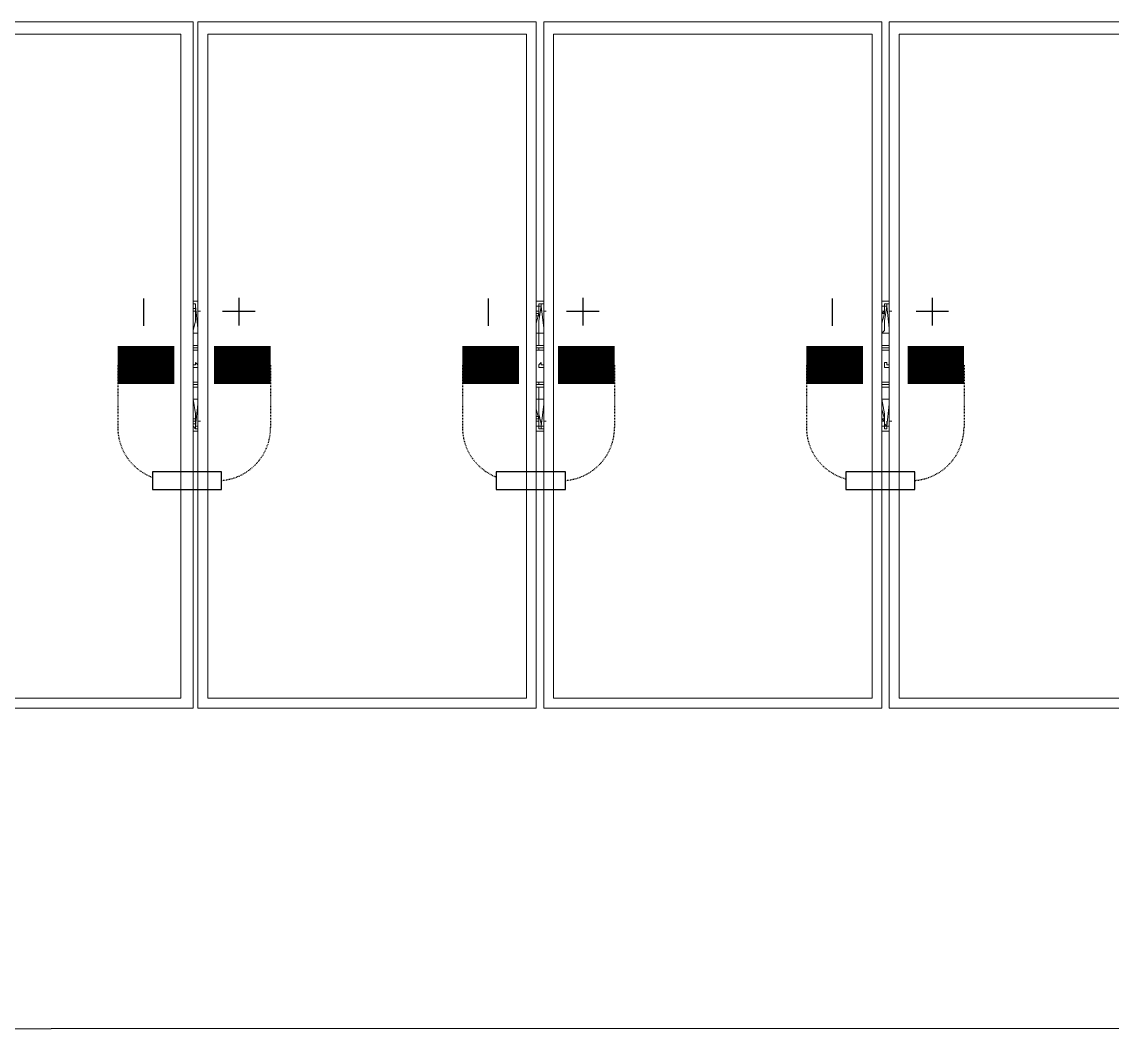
# Model space of a CAD drawing. Header units: feet. Extents: x -12372 to 90117, y -14865 to 4121.
# Drawn here: x 639.4 to 783.2, y 1278.3 to 1411.2 of the extents above; entities that cross this region are included whole.
import ezdxf
from ezdxf.lldxf.tags import DXFTag

# ---------------------------------------------------------------- set-up
doc = ezdxf.new("R2010")
doc.units = ezdxf.units.FT
doc.header["$MEASUREMENT"] = 0
doc.linetypes.add('HIDDEN', pattern=[0.375, 0.25, -0.125])
for name, color, linetype in [('E-DC HARNESS-POS', 10, 'DC HARNESS CABLE'), ('E-HARN-COMP', 8, 'Continuous'), ('E-TRNK-CABL-NEG', 6, 'HIDDEN'), ('E-TRUNK-CABLE-POS', 6, 'HIDDEN'), ('Polarity-Text', 7, 'Continuous')]:
    doc.layers.add(name, color=color, linetype=linetype)
doc.styles.get("Standard").update_dxf_attribs({"font": 'arial.ttf'})
tags = doc.linetypes.add('DC HARNESS CABLE', pattern='A,0.5,-0.2,["DH",Standard,S=0.1,R=0,X=-0.1,Y=-0.05],-0.2', length=0.9).pattern_tags.tags
tags[6] = DXFTag(74, 10)

# ---------------------------------------------------------------- blocks, each defined once
blk = doc.blocks.new('A$Cc93f9aa1')
at = {"lineweight": 5}
for points in [[(2.66489, 0.46665), (2.43323, 0.46665), (2.43323, 0), (2.66489, 0)], [(2.89822, 0.46665), (2.66822, 0.46665), (2.66822, 0), (2.89822, 0)], [(2.90322, 0), (3.13321, 0), (3.13321, 0.46665), (2.90322, 0.46665)], [(3.13821, 0), (3.3682, 0), (3.3682, 0.46665), (3.13821, 0.46665)], [(2.44157, 0.45831), (2.65656, 0.45831), (2.65656, 0.00667), (2.44157, 0.00667)], [(2.67489, 0.45831), (2.89155, 0.45831), (2.89155, 0.00667), (2.67489, 0.00667)], [(2.90988, 0.45831), (3.12654, 0.45831), (3.12654, 0.00667), (2.90988, 0.00667)], [(3.36153, 0.00667), (3.36153, 0.45831), (3.14487, 0.45831), (3.14487, 0.00667)], [(2.66656, 0.23499), (2.66656, 0.23332), (2.66489, 0.23332), (2.66489, 0.23166), (2.66656, 0.23166), (2.66822, 0.23166), (2.66822, 0.23332)], [(2.90155, 0.23499), (2.89988, 0.23332), (2.89988, 0.23166), (2.90322, 0.23166), (2.90322, 0.23332), (2.90155, 0.23332)], [(3.13654, 0.23499), (3.13487, 0.23499), (3.13487, 0.23166), (3.13821, 0.23166), (3.13821, 0.23332), (3.13654, 0.23332)]]:
    blk.add_lwpolyline(points, close=True, dxfattribs=at)
for points in [[(2.66822, 0.27666), (2.66489, 0.27666)], [(2.66656, 0.27332), (2.66656, 0.27499), (2.66656, 0.27332)], [(2.90322, 0.27666), (2.89822, 0.27666)], [(2.89988, 0.26832), (2.89988, 0.26999), (2.89988, 0.27332), (2.90155, 0.27332), (2.90155, 0.27499), (2.90322, 0.27499)], [(2.90155, 0.26999), (2.90155, 0.27332), (2.90155, 0.27499)], [(3.13821, 0.27666), (3.13321, 0.27666)], [(3.13821, 0.27499), (3.13654, 0.27499), (3.13654, 0.27332), (3.13487, 0.27332), (3.13487, 0.26999), (3.13321, 0.26832)], [(3.13654, 0.26999), (3.13654, 0.27332), (3.13654, 0.27499)], [(2.66656, 0.26999), (2.66656, 0.27332), (2.66656, 0.27166), (2.66489, 0.27166), (2.66489, 0.26999), (2.66489, 0.26832)], [(2.66656, 0.25499), (2.66489, 0.25499), (2.66489, 0.25666), (2.66656, 0.26332), (2.66656, 0.27332)], [(2.89822, 0.25499), (2.89988, 0.25499), (2.89988, 0.26332), (2.90155, 0.27332)], [(3.13487, 0.25499), (3.13321, 0.25499), (3.13487, 0.25666), (3.13487, 0.26332), (3.13654, 0.27332)], [(2.66656, 0.24666), (2.66489, 0.24666), (2.66489, 0.25499)], [(2.89822, 0.24666), (2.89988, 0.24666), (2.89988, 0.25499)], [(3.13487, 0.24666), (3.13321, 0.24666), (3.13321, 0.25499)], [(2.66822, 0.24666), (2.66489, 0.24666)], [(2.66822, 0.24499), (2.66489, 0.24499), (2.66656, 0.24499)], [(2.66489, 0.24499), (2.66489, 0.24332), (2.66822, 0.24332)], [(2.90322, 0.24499), (2.89988, 0.24499), (2.89822, 0.24499)], [(2.90322, 0.24666), (2.89988, 0.24666)], [(2.89988, 0.24332), (2.89988, 0.24499)], [(3.13821, 0.24666), (3.13321, 0.24666)], [(3.13821, 0.24499), (3.13321, 0.24499), (3.13487, 0.24499)], [(3.13821, 0.24332), (3.13487, 0.24332), (3.13321, 0.24332), (3.13321, 0.24499)], [(2.90322, 0.24332), (2.89988, 0.24332), (2.89822, 0.24332)], [(2.66822, 0.22166), (2.66489, 0.22166), (2.66489, 0.21999)], [(2.66822, 0.21999), (2.66489, 0.21999), (2.66656, 0.21999)], [(2.66656, 0.21832), (2.66489, 0.21832), (2.66489, 0.20999), (2.66656, 0.19999), (2.66656, 0.19166), (2.66822, 0.19166)], [(2.66489, 0.21832), (2.66822, 0.21832)], [(2.90322, 0.22166), (2.89822, 0.22166)], [(2.89822, 0.21999), (2.89988, 0.21999), (2.90322, 0.21999)], [(2.89988, 0.20999), (2.89988, 0.21832), (2.89822, 0.21832)], [(2.89988, 0.21999), (2.89988, 0.22166), (2.90155, 0.22166)], [(2.89988, 0.21832), (2.90322, 0.21832)], [(3.13821, 0.22166), (3.13487, 0.22166), (3.13321, 0.22166), (3.13321, 0.21999)], [(3.13821, 0.21999), (3.13321, 0.21999), (3.13487, 0.21999)], [(3.13487, 0.21832), (3.13321, 0.21832), (3.13321, 0.20999), (3.13487, 0.19999), (3.13487, 0.19333), (3.13654, 0.19166), (3.13821, 0.19166)], [(3.13321, 0.21832), (3.13821, 0.21832)], [(2.89822, 0.20999), (2.89988, 0.20999), (2.89988, 0.19999), (2.90155, 0.19333), (2.90155, 0.19166), (2.90322, 0.19166)], [(2.66656, 0.18999), (2.66656, 0.19333), (2.66489, 0.19333), (2.66489, 0.19499), (2.66489, 0.19666)], [(2.66656, 0.19499), (2.66656, 0.19166), (2.66656, 0.18999), (2.66822, 0.18999)], [(2.89988, 0.19666), (2.89988, 0.19499), (2.89988, 0.19166), (2.90155, 0.19166), (2.90155, 0.18999), (2.90322, 0.18999)], [(2.90155, 0.19499), (2.90155, 0.19166), (2.90155, 0.18999)], [(3.13321, 0.19666), (3.13487, 0.19499), (3.13487, 0.19166), (3.13654, 0.19166), (3.13654, 0.18999), (3.13654, 0.19166), (3.13654, 0.19499)], [(2.66822, 0.18833), (2.66489, 0.18833)], [(2.90322, 0.18833), (2.89822, 0.18833)], [(3.13821, 0.18833), (3.13321, 0.18833)]]:
    blk.add_lwpolyline(points, dxfattribs=at)
at = {"color": 8, "lineweight": 5, "true_color": 0x808080}
for points in [[(2.66822, 0.27666), (2.66489, 0.27666)], [(2.66489, 0.27332), (2.66489, 0.27499), (2.66656, 0.27499)], [(2.90322, 0.27666), (2.89822, 0.27666)], [(2.89822, 0.27332), (2.89988, 0.27332), (2.89988, 0.27499), (2.90155, 0.27499)], [(3.13821, 0.27666), (3.13321, 0.27666)], [(3.13321, 0.27332), (3.13487, 0.27332), (3.13487, 0.27499), (3.13654, 0.27499)], [(2.66489, 0.26166), (2.66489, 0.26999), (2.66656, 0.26999)], [(2.66489, 0.26666), (2.66489, 0.26832)], [(2.66656, 0.27332), (2.66656, 0.27332)], [(2.66656, 0.27332), (2.66822, 0.25832)], [(2.66822, 0.26832), (2.66822, 0.26999)], [(2.89822, 0.26999), (2.89988, 0.26999), (2.89988, 0.26832), (2.89822, 0.26166)], [(2.89822, 0.26832), (2.89988, 0.26832), (2.89988, 0.26666), (2.89822, 0.26666)], [(2.90155, 0.27332), (2.90155, 0.27332)], [(2.90155, 0.27332), (2.90322, 0.25832)], [(2.90322, 0.27166), (2.90322, 0.27166)], [(2.90322, 0.26832), (2.90322, 0.26999), (2.90488, 0.26999)], [(3.13321, 0.26999), (3.13487, 0.26999), (3.13487, 0.26832), (3.13321, 0.26166)], [(3.13321, 0.26666), (3.13321, 0.26832), (3.13487, 0.26832)], [(3.13654, 0.27332), (3.13654, 0.27332)], [(3.13654, 0.27332), (3.13821, 0.25832)], [(3.13821, 0.26832), (3.13821, 0.26999)], [(2.66822, 0.25499), (2.66489, 0.25499)], [(2.90322, 0.25499), (2.89988, 0.25499)], [(3.13821, 0.25499), (3.13321, 0.25499)], [(2.66489, 0.20999), (2.66822, 0.20999)], [(2.89988, 0.20999), (2.90322, 0.20999)], [(3.13321, 0.20999), (3.13821, 0.20999)], [(2.66489, 0.20333), (2.66489, 0.19499), (2.66656, 0.19499)], [(2.66822, 0.20666), (2.66656, 0.19166)], [(2.89822, 0.19499), (2.89988, 0.19499), (2.89988, 0.19666), (2.89822, 0.20333)], [(2.90322, 0.20666), (2.90155, 0.19166)], [(3.13321, 0.19499), (3.13487, 0.19499), (3.13487, 0.19666), (3.13321, 0.20333)], [(3.13821, 0.20666), (3.13654, 0.19166)], [(2.66656, 0.19666), (2.66489, 0.19666), (2.66489, 0.19833)], [(2.66822, 0.19666), (2.66822, 0.19499), (2.66989, 0.19499)], [(2.89822, 0.19666), (2.89988, 0.19666), (2.89988, 0.19833), (2.89822, 0.19833)], [(2.90155, 0.19499), (2.90155, 0.19499)], [(2.90322, 0.19666), (2.90322, 0.19499), (2.90488, 0.19499)], [(3.13487, 0.19666), (3.13321, 0.19666), (3.13321, 0.19833)], [(3.13821, 0.19666), (3.13821, 0.19499), (3.13987, 0.19499)], [(2.66656, 0.18999), (2.66489, 0.19166)], [(2.66822, 0.18833), (2.66489, 0.18833)], [(2.66656, 0.19166), (2.66656, 0.19166)], [(2.90155, 0.18999), (2.89988, 0.18999), (2.89988, 0.19166), (2.89822, 0.19166)], [(2.90322, 0.18833), (2.89822, 0.18833)], [(2.90155, 0.19166), (2.90155, 0.19166)], [(3.13654, 0.18999), (3.13487, 0.18999), (3.13487, 0.19166), (3.13321, 0.19166)], [(3.13821, 0.18833), (3.13321, 0.18833)], [(3.13654, 0.19166), (3.13654, 0.19166)]]:
    blk.add_lwpolyline(points, dxfattribs=at)
for points in [[(2.66989, 0.26999), (2.66822, 0.26999)], [(3.13987, 0.26999), (3.13821, 0.26999)]]:
    blk.add_lwpolyline(points, close=True, dxfattribs=at)

msp = doc.modelspace()

# ---------------------------------------------------------------- linework, layer by layer
at = {"layer": 'E-DC HARNESS-POS', "ltscale": 0.5}
msp.add_lwpolyline([(181.26, 1278.28), (2029.03, 1278.63)], dxfattribs=at)
at = {"layer": 'E-HARN-COMP', "const_width": 5}
for points in [[(652.04, 1365.92), (659.49, 1365.92)], [(664.75, 1365.92), (672.21, 1365.92)], [(697.51, 1365.92), (704.96, 1365.92)], [(710.13, 1365.92), (717.58, 1365.92)], [(742.89, 1365.92), (750.34, 1365.92)], [(756.23, 1365.92), (763.68, 1365.92)]]:
    msp.add_lwpolyline(points, dxfattribs=at)
at = {"layer": 'E-HARN-COMP'}
for points in [[(661.17, 1351.83), (656.61, 1351.83), (656.61, 1349.51), (661.17, 1349.51)], [(661.17, 1349.51), (665.73, 1349.51), (665.73, 1351.83), (661.17, 1351.83)], [(706.55, 1351.83), (701.98, 1351.83), (701.98, 1349.51), (706.55, 1349.51)], [(706.55, 1349.51), (711.11, 1349.51), (711.11, 1351.83), (706.55, 1351.83)], [(752.65, 1351.83), (748.08, 1351.83), (748.08, 1349.51), (752.65, 1349.51)], [(752.65, 1349.51), (757.21, 1349.51), (757.21, 1351.83), (752.65, 1351.83)]]:
    msp.add_lwpolyline(points, dxfattribs=at)
at = {"layer": 'E-TRNK-CABL-NEG', "ltscale": 0.1}
for points in [[(652.04, 1365.92), (652.04, 1357.68, 0.313117), (656.61, 1351.1, 0.313117)], [(697.51, 1365.92), (697.51, 1357.68, 0.30904), (701.98, 1351.14, 0.30904)], [(742.89, 1365.92), (742.89, 1357.68, 0.338726), (748.07, 1350.9, 0.338726)]]:
    msp.add_lwpolyline(points, format="xyb", dxfattribs=at)
at = {"layer": 'E-TRUNK-CABLE-POS', "ltscale": 0.1}
for points in [[(672.21, 1365.92), (672.21, 1357.68, -0.391396), (665.73, 1350.68, -0.391396)], [(717.58, 1365.92), (717.58, 1357.68, -0.391396), (711.11, 1350.68, -0.391396)], [(763.68, 1365.92), (763.68, 1357.68, -0.391396), (757.21, 1350.68, -0.391396)]]:
    msp.add_lwpolyline(points, format="xyb", dxfattribs=at)
at = {"layer": 'Polarity-Text'}
for p, q in [((655.43, 1374.7), (655.43, 1371.08)), ((668.01, 1374.77), (668.01, 1371.15)), ((700.91, 1374.7), (700.91, 1371.08)), ((713.39, 1374.77), (713.39, 1371.15)), ((746.28, 1374.7), (746.28, 1371.08)), ((759.49, 1374.77), (759.49, 1371.15)), ((670.15, 1372.96), (665.88, 1372.96)), ((715.53, 1372.96), (711.25, 1372.96)), ((761.63, 1372.96), (757.35, 1372.96))]:
    msp.add_line(p, q, dxfattribs=at)

# ---------------------------------------------------------------- block references
at = {"xscale": 194.04614304, "yscale": 194.04614304, "zscale": 194.04614304}
msp.add_blockref('A$Cc93f9aa1', (144.87, 1320.65), dxfattribs=at)

doc.saveas('drawing.dxf')
